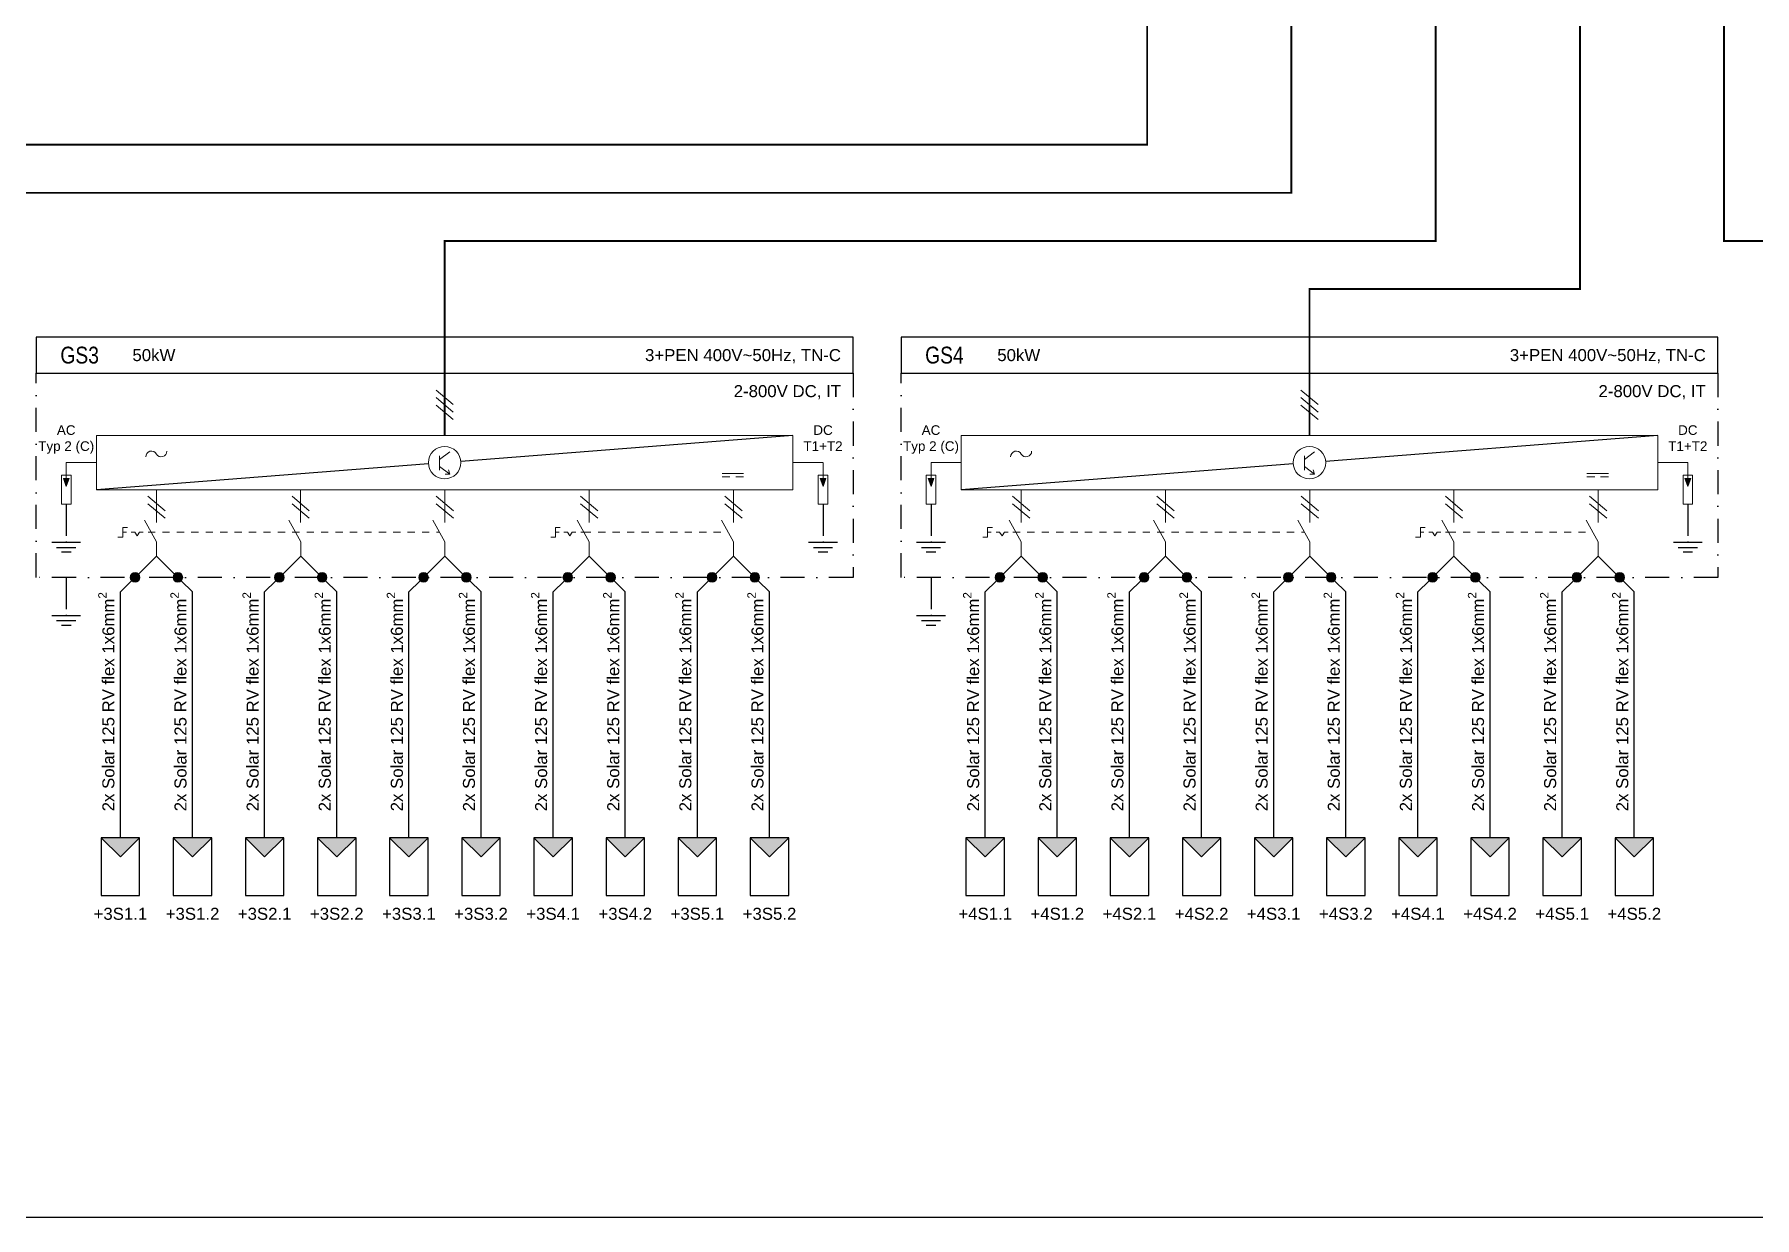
# Model space of a CAD drawing. Header units: millimetres. Extents: x -612 to 6794, y -5043 to 2163.
# Drawn here: x 2361.7 to 2719.4, y -195.7 to 50.4 of the extents above; entities that cross this region are included whole.
import ezdxf
from ezdxf.enums import TextEntityAlignment as Align

# ---------------------------------------------------------------- set-up
doc = ezdxf.new("R2010")
doc.units = ezdxf.units.MM
doc.header["$MEASUREMENT"] = 0
for name, pattern in [('EPL_DASH', [1, 0.5, -0.5]), ('EPL_DASHLONGDOT', [1, 0.66, -0.12, 0.1, -0.12]), ('ČERCHOVANÁ', [1, 0.5, -0.25, 0, -0.25])]:
    doc.linetypes.add(name, pattern=pattern)
for name, color, linetype in [('22kV', 34, 'Continuous'), ('400V', 7, 'Continuous'), ('EV-Káble', 7, 'Continuous'), ('Kable', 7, 'Continuous'), ('LEGRAND', 7, 'Continuous')]:
    doc.layers.add(name, color=color, linetype=linetype)
doc.layers.add('EPLAN100', color=7, linetype='Continuous', lineweight=50)
doc.layers.add('EPLAN305', color=7, linetype='EPL_DASH', lineweight=25)
doc.styles.get("Standard").update_dxf_attribs({"font": 'arial.ttf'})
doc.styles.add('styl2', font='ARIALN.TTF', dxfattribs={"width": 0.85})

msp = doc.modelspace()

# ---------------------------------------------------------------- hatches: boundary and pattern name
at = {"layer": 'EPLAN305', "linetype": 'Continuous', "ltscale": 4}
for points in [[(2375.54, -116.68), (2379.54, -120.68), (2383.54, -116.68)], [(2390.54, -116.68), (2394.54, -120.68), (2398.54, -116.68)], [(2405.54, -116.68), (2409.54, -120.68), (2413.54, -116.68)], [(2420.54, -116.68), (2424.54, -120.68), (2428.54, -116.68)], [(2435.54, -116.68), (2439.54, -120.68), (2443.54, -116.68)], [(2450.54, -116.68), (2454.54, -120.68), (2458.54, -116.68)], [(2465.54, -116.68), (2469.54, -120.68), (2473.54, -116.68)], [(2480.54, -116.68), (2484.54, -120.68), (2488.54, -116.68)], [(2495.54, -116.68), (2499.54, -120.68), (2503.54, -116.68)], [(2510.54, -116.68), (2514.54, -120.68), (2518.54, -116.68)], [(2555.4, -116.68), (2559.4, -120.68), (2563.4, -116.68)], [(2570.4, -116.68), (2574.4, -120.68), (2578.4, -116.68)], [(2585.4, -116.68), (2589.4, -120.68), (2593.4, -116.68)], [(2600.4, -116.68), (2604.4, -120.68), (2608.4, -116.68)], [(2615.4, -116.68), (2619.4, -120.68), (2623.4, -116.68)], [(2630.4, -116.68), (2634.4, -120.68), (2638.4, -116.68)], [(2645.4, -116.68), (2649.4, -120.68), (2653.4, -116.68)], [(2660.4, -116.68), (2664.4, -120.68), (2668.4, -116.68)], [(2675.4, -116.68), (2679.4, -120.68), (2683.4, -116.68)], [(2690.4, -116.68), (2694.4, -120.68), (2698.4, -116.68)]]:
    msp.add_hatch(color=230, dxfattribs=at).paths.add_polyline_path(points, flags=0)
at = {"layer": 'EV-Káble', "transparency": 33554687}
h = msp.add_hatch(color=1, dxfattribs=at)
h.dxf.hatch_style = 1
h.paths.add_polyline_path([(2383.59, -62.52, 1), (2381.59, -62.52)])
h = msp.add_hatch(color=7, dxfattribs=at)
h.dxf.hatch_style = 1
h.paths.add_polyline_path([(2381.59, -62.52, 1), (2383.59, -62.52)])
h = msp.add_hatch(color=1, dxfattribs=at)
h.dxf.hatch_style = 1
h.paths.add_polyline_path([(2392.49, -62.52, 1), (2390.49, -62.52)])
h = msp.add_hatch(color=7, dxfattribs=at)
h.dxf.hatch_style = 1
h.paths.add_polyline_path([(2390.49, -62.52, 1), (2392.49, -62.52)])
h = msp.add_hatch(color=1, dxfattribs=at)
h.dxf.hatch_style = 1
h.paths.add_polyline_path([(2413.59, -62.52, 1), (2411.59, -62.52)])
h = msp.add_hatch(color=7, dxfattribs=at)
h.dxf.hatch_style = 1
h.paths.add_polyline_path([(2411.59, -62.52, 1), (2413.59, -62.52)])
h = msp.add_hatch(color=1, dxfattribs=at)
h.dxf.hatch_style = 1
h.paths.add_polyline_path([(2422.49, -62.52, 1), (2420.49, -62.52)])
h = msp.add_hatch(color=7, dxfattribs=at)
h.dxf.hatch_style = 1
h.paths.add_polyline_path([(2420.49, -62.52, 1), (2422.49, -62.52)])
h = msp.add_hatch(color=1, dxfattribs=at)
h.dxf.hatch_style = 1
h.paths.add_polyline_path([(2443.59, -62.52, 1), (2441.59, -62.52)])
h = msp.add_hatch(color=7, dxfattribs=at)
h.dxf.hatch_style = 1
h.paths.add_polyline_path([(2441.59, -62.52, 1), (2443.59, -62.52)])
h = msp.add_hatch(color=1, dxfattribs=at)
h.dxf.hatch_style = 1
h.paths.add_polyline_path([(2452.49, -62.52, 1), (2450.49, -62.52)])
h = msp.add_hatch(color=7, dxfattribs=at)
h.dxf.hatch_style = 1
h.paths.add_polyline_path([(2450.49, -62.52, 1), (2452.49, -62.52)])
h = msp.add_hatch(color=1, dxfattribs=at)
h.dxf.hatch_style = 1
h.paths.add_polyline_path([(2473.59, -62.52, 1), (2471.59, -62.52)])
h = msp.add_hatch(color=7, dxfattribs=at)
h.dxf.hatch_style = 1
h.paths.add_polyline_path([(2471.59, -62.52, 1), (2473.59, -62.52)])
h = msp.add_hatch(color=1, dxfattribs=at)
h.dxf.hatch_style = 1
h.paths.add_polyline_path([(2482.49, -62.52, 1), (2480.49, -62.52)])
h = msp.add_hatch(color=7, dxfattribs=at)
h.dxf.hatch_style = 1
h.paths.add_polyline_path([(2480.49, -62.52, 1), (2482.49, -62.52)])
h = msp.add_hatch(color=1, dxfattribs=at)
h.dxf.hatch_style = 1
h.paths.add_polyline_path([(2503.59, -62.52, 1), (2501.59, -62.52)])
h = msp.add_hatch(color=7, dxfattribs=at)
h.dxf.hatch_style = 1
h.paths.add_polyline_path([(2501.59, -62.52, 1), (2503.59, -62.52)])
h = msp.add_hatch(color=1, dxfattribs=at)
h.dxf.hatch_style = 1
h.paths.add_polyline_path([(2512.49, -62.52, 1), (2510.49, -62.52)])
h = msp.add_hatch(color=7, dxfattribs=at)
h.dxf.hatch_style = 1
h.paths.add_polyline_path([(2510.49, -62.52, 1), (2512.49, -62.52)])
h = msp.add_hatch(color=1, dxfattribs=at)
h.dxf.hatch_style = 1
h.paths.add_polyline_path([(2563.45, -62.52, 1), (2561.45, -62.52)])
h = msp.add_hatch(color=7, dxfattribs=at)
h.dxf.hatch_style = 1
h.paths.add_polyline_path([(2561.45, -62.52, 1), (2563.45, -62.52)])
h = msp.add_hatch(color=1, dxfattribs=at)
h.dxf.hatch_style = 1
h.paths.add_polyline_path([(2572.35, -62.52, 1), (2570.35, -62.52)])
h = msp.add_hatch(color=7, dxfattribs=at)
h.dxf.hatch_style = 1
h.paths.add_polyline_path([(2570.35, -62.52, 1), (2572.35, -62.52)])
h = msp.add_hatch(color=1, dxfattribs=at)
h.dxf.hatch_style = 1
h.paths.add_polyline_path([(2593.45, -62.52, 1), (2591.45, -62.52)])
h = msp.add_hatch(color=7, dxfattribs=at)
h.dxf.hatch_style = 1
h.paths.add_polyline_path([(2591.45, -62.52, 1), (2593.45, -62.52)])
h = msp.add_hatch(color=1, dxfattribs=at)
h.dxf.hatch_style = 1
h.paths.add_polyline_path([(2602.35, -62.52, 1), (2600.35, -62.52)])
h = msp.add_hatch(color=7, dxfattribs=at)
h.dxf.hatch_style = 1
h.paths.add_polyline_path([(2600.35, -62.52, 1), (2602.35, -62.52)])
h = msp.add_hatch(color=1, dxfattribs=at)
h.dxf.hatch_style = 1
h.paths.add_polyline_path([(2623.45, -62.52, 1), (2621.45, -62.52)])
h = msp.add_hatch(color=7, dxfattribs=at)
h.dxf.hatch_style = 1
h.paths.add_polyline_path([(2621.45, -62.52, 1), (2623.45, -62.52)])
h = msp.add_hatch(color=1, dxfattribs=at)
h.dxf.hatch_style = 1
h.paths.add_polyline_path([(2632.35, -62.52, 1), (2630.35, -62.52)])
h = msp.add_hatch(color=7, dxfattribs=at)
h.dxf.hatch_style = 1
h.paths.add_polyline_path([(2630.35, -62.52, 1), (2632.35, -62.52)])
h = msp.add_hatch(color=1, dxfattribs=at)
h.dxf.hatch_style = 1
h.paths.add_polyline_path([(2653.45, -62.52, 1), (2651.45, -62.52)])
h = msp.add_hatch(color=7, dxfattribs=at)
h.dxf.hatch_style = 1
h.paths.add_polyline_path([(2651.45, -62.52, 1), (2653.45, -62.52)])
h = msp.add_hatch(color=1, dxfattribs=at)
h.dxf.hatch_style = 1
h.paths.add_polyline_path([(2662.35, -62.52, 1), (2660.35, -62.52)])
h = msp.add_hatch(color=7, dxfattribs=at)
h.dxf.hatch_style = 1
h.paths.add_polyline_path([(2660.35, -62.52, 1), (2662.35, -62.52)])
h = msp.add_hatch(color=1, dxfattribs=at)
h.dxf.hatch_style = 1
h.paths.add_polyline_path([(2683.45, -62.52, 1), (2681.45, -62.52)])
h = msp.add_hatch(color=7, dxfattribs=at)
h.dxf.hatch_style = 1
h.paths.add_polyline_path([(2681.45, -62.52, 1), (2683.45, -62.52)])
h = msp.add_hatch(color=1, dxfattribs=at)
h.dxf.hatch_style = 1
h.paths.add_polyline_path([(2692.35, -62.52, 1), (2690.35, -62.52)])
h = msp.add_hatch(color=7, dxfattribs=at)
h.dxf.hatch_style = 1
h.paths.add_polyline_path([(2690.35, -62.52, 1), (2692.35, -62.52)])
at = {"layer": 'LEGRAND', "lineweight": 13}
for points in [[(2367.67, -41.94), (2368.87, -41.94), (2368.27, -43.64)], [(2525.07, -41.94), (2526.27, -41.94), (2525.67, -43.64)], [(2547.53, -41.94), (2548.73, -41.94), (2548.13, -43.64)], [(2704.93, -41.94), (2706.13, -41.94), (2705.53, -43.64)]]:
    msp.add_hatch(color=256, dxfattribs=at).paths.add_polyline_path(points, flags=0)

# ---------------------------------------------------------------- linework, layer by layer
for p, q in [((2519.41, -33.04), (2450.34, -38.4)), ((2699.27, -33.04), (2630.2, -38.4)), ((2443.61, -38.92), (2374.54, -44.29)), ((2623.47, -38.92), (2554.4, -44.29))]:
    msp.add_line(p, q)
at = {"lineweight": 13}
for p, q in [((2368.28, -38.66), (2374.53, -38.66)), ((2525.66, -38.66), (2519.41, -38.66)), ((2548.14, -38.66), (2554.4, -38.66)), ((2705.52, -38.66), (2699.27, -38.66))]:
    msp.add_line(p, q, dxfattribs=at)
at = {"linetype": 'EPL_DASH', "lineweight": 13, "ltscale": 3}
for p, q in [((2385.28, -53.14), (2445.79, -53.14)), ((2475.91, -53.14), (2505.93, -53.14)), ((2565.15, -53.14), (2625.65, -53.14)), ((2655.78, -53.14), (2685.79, -53.14))]:
    msp.add_line(p, q, dxfattribs=at)
msp.add_lwpolyline([(1762.94, 296.6), (2972.08, 296.6), (2972.08, -195.72), (1762.94, -195.72)], close=True)
at = {"layer": '22kV', "color": 0, "linetype": 'ČERCHOVANÁ', "ltscale": 10}
for points in [[(2362.05, -20.03), (2531.91, -20.03), (2531.91, -62.52), (2362.05, -62.52)], [(2541.91, -20.03), (2711.77, -20.03), (2711.77, -62.52), (2541.91, -62.52)]]:
    msp.add_lwpolyline(points, close=True, dxfattribs=at)
at = {"layer": '400V', "lineweight": 13}
for p, q in [((2445.18, -23.57), (2448.77, -26.59)), ((2625.04, -23.57), (2628.63, -26.59)), ((2445.18, -25.13), (2448.77, -28.15)), ((2445.18, -26.7), (2448.77, -29.71)), ((2625.04, -25.13), (2628.63, -28.15)), ((2625.04, -26.7), (2628.63, -29.71))]:
    msp.add_line(p, q, dxfattribs=at)
at = {"layer": '400V', "linetype": 'Continuous', "lineweight": 13, "ltscale": 4}
for p, q in [((2448.02, -36.41), (2445.92, -37.99)), ((2445.92, -37.24), (2445.92, -40.24)), ((2627.89, -36.41), (2625.79, -37.99)), ((2625.79, -37.24), (2625.79, -40.24)), ((2448.02, -41.06), (2445.92, -39.49)), ((2448.02, -41.06), (2447.08, -41.04)), ((2448.02, -41.06), (2447.78, -40.16)), ((2504.66, -40.89), (2509.16, -40.89)), ((2504.66, -41.64), (2506.31, -41.64)), ((2509.16, -41.64), (2507.51, -41.64)), ((2627.89, -41.06), (2625.79, -39.49)), ((2627.88, -41.06), (2626.95, -41.04)), ((2627.88, -41.06), (2627.64, -40.16)), ((2684.52, -40.89), (2689.02, -40.89)), ((2684.52, -41.64), (2686.17, -41.64)), ((2689.02, -41.64), (2687.37, -41.64))]:
    msp.add_line(p, q, dxfattribs=at)
at = {"layer": '400V', "color": 1, "lineweight": 13}
for p, q in [((2385.24, -45.66), (2388.83, -48.67)), ((2415.24, -45.66), (2418.83, -48.67)), ((2445.24, -45.66), (2448.83, -48.67)), ((2475.24, -45.66), (2478.83, -48.67)), ((2505.24, -45.66), (2508.83, -48.67)), ((2565.1, -45.66), (2568.69, -48.67)), ((2595.1, -45.66), (2598.69, -48.67)), ((2625.1, -45.66), (2628.69, -48.67)), ((2655.1, -45.66), (2658.69, -48.67)), ((2685.1, -45.66), (2688.69, -48.67)), ((2385.24, -47.22), (2388.83, -50.24)), ((2415.24, -47.22), (2418.83, -50.24)), ((2445.24, -47.22), (2448.83, -50.24)), ((2475.24, -47.22), (2478.83, -50.24)), ((2505.24, -47.22), (2508.83, -50.24)), ((2565.1, -47.22), (2568.69, -50.24)), ((2595.1, -47.22), (2598.69, -50.24)), ((2625.1, -47.22), (2628.69, -50.24)), ((2655.1, -47.22), (2658.69, -50.24)), ((2685.1, -47.22), (2688.69, -50.24))]:
    msp.add_line(p, q, dxfattribs=at)
at = {"layer": '400V', "color": 1, "linetype": 'Continuous', "lineweight": 13}
for p, q in [((2387.03, -44.29), (2387.03, -51.14)), ((2417.03, -44.29), (2417.03, -51.14)), ((2447.03, -44.29), (2447.03, -51.14)), ((2477.03, -44.29), (2477.03, -51.14)), ((2507.03, -44.29), (2507.03, -51.14)), ((2566.9, -44.29), (2566.9, -51.14)), ((2596.9, -44.29), (2596.9, -51.14)), ((2626.9, -44.29), (2626.9, -51.14)), ((2656.9, -44.29), (2656.9, -51.14)), ((2686.9, -44.29), (2686.9, -51.14))]:
    msp.add_line(p, q, dxfattribs=at)
at = {"layer": '400V', "color": 1, "linetype": 'Continuous', "lineweight": 13, "ltscale": 4}
for p, q in [((2380.03, -52.14), (2380.03, -54.14)), ((2380.03, -52.14), (2381.03, -52.14)), ((2380.03, -53.14), (2380.78, -53.14)), ((2381.78, -53.14), (2382.53, -53.14)), ((2383.03, -53.89), (2382.53, -53.14)), ((2383.53, -53.14), (2383.03, -53.89)), ((2383.53, -53.14), (2384.28, -53.14)), ((2387.04, -55.14), (2384.54, -50.64)), ((2385.28, -53.14), (2385.91, -53.14)), ((2417.04, -55.14), (2414.54, -50.64)), ((2447.04, -55.14), (2444.54, -50.64)), ((2470.03, -52.14), (2470.03, -54.14)), ((2470.03, -52.14), (2471.03, -52.14)), ((2470.03, -53.14), (2470.78, -53.14)), ((2471.78, -53.14), (2472.53, -53.14)), ((2473.03, -53.89), (2472.53, -53.14)), ((2473.53, -53.14), (2473.03, -53.89)), ((2473.53, -53.14), (2474.28, -53.14)), ((2477.04, -55.14), (2474.54, -50.64)), ((2475.28, -53.14), (2475.91, -53.14)), ((2507.04, -55.14), (2504.54, -50.64)), ((2559.9, -52.14), (2559.9, -54.14)), ((2559.9, -52.14), (2560.9, -52.14)), ((2559.9, -53.14), (2560.65, -53.14)), ((2561.65, -53.14), (2562.4, -53.14)), ((2562.9, -53.89), (2562.4, -53.14)), ((2563.4, -53.14), (2562.9, -53.89)), ((2563.4, -53.14), (2564.15, -53.14)), ((2566.9, -55.14), (2564.4, -50.64)), ((2565.15, -53.14), (2565.78, -53.14)), ((2596.9, -55.14), (2594.4, -50.64)), ((2626.9, -55.14), (2624.4, -50.64)), ((2649.9, -52.14), (2649.9, -54.14)), ((2649.9, -52.14), (2650.9, -52.14)), ((2649.9, -53.14), (2650.65, -53.14)), ((2651.65, -53.14), (2652.4, -53.14)), ((2652.9, -53.89), (2652.4, -53.14)), ((2653.4, -53.14), (2652.9, -53.89)), ((2653.4, -53.14), (2654.15, -53.14)), ((2656.9, -55.14), (2654.4, -50.64)), ((2655.15, -53.14), (2655.78, -53.14)), ((2686.9, -55.14), (2684.4, -50.64)), ((2379.03, -54.14), (2380.03, -54.14)), ((2387.04, -58.14), (2387.04, -55.14)), ((2417.04, -58.14), (2417.04, -55.14)), ((2447.04, -58.14), (2447.04, -55.14)), ((2469.03, -54.14), (2470.03, -54.14)), ((2477.04, -58.14), (2477.04, -55.14)), ((2507.04, -58.14), (2507.04, -55.14)), ((2558.9, -54.14), (2559.9, -54.14)), ((2566.9, -58.14), (2566.9, -55.14)), ((2596.9, -58.14), (2596.9, -55.14)), ((2626.9, -58.14), (2626.9, -55.14)), ((2648.9, -54.14), (2649.9, -54.14)), ((2656.9, -58.14), (2656.9, -55.14)), ((2686.9, -58.14), (2686.9, -55.14))]:
    msp.add_line(p, q, dxfattribs=at)
at = {"layer": '400V', "const_width": 0.4, "flags": 128}
for points in [[(2087.25, -33.04), (2087.26, 27.48), (2593.08, 27.48), (2593.08, 215.03)], [(2623.08, 215.03), (2623.08, 17.48), (2267.12, 17.48), (2267.12, -33.04)], [(2653.08, 215.02), (2653.08, 7.47), (2446.98, 7.47), (2446.98, -33.04)], [(2626.84, -33.04), (2626.84, -2.53), (2683.08, -2.53), (2683.08, 215.03)], [(2713.07, 215), (2713.07, 7.47), (2806.7, 7.47), (2806.7, -33.04)]]:
    msp.add_lwpolyline(points, dxfattribs=at)
at = {"layer": '400V', "color": 230, "ltscale": 5}
for points in [[(2362.05, -20.03), (2531.91, -20.03), (2531.91, -12.53), (2362.05, -12.53)], [(2541.91, -20.03), (2711.77, -20.03), (2711.77, -12.53), (2541.91, -12.53)]]:
    msp.add_lwpolyline(points, close=True, dxfattribs=at)
at = {"layer": '400V', "linetype": 'Continuous', "lineweight": 13, "ltscale": 4}
for points in [[(2374.54, -44.29), (2519.41, -44.29), (2519.41, -33.04), (2374.54, -33.04)], [(2554.4, -44.29), (2699.27, -44.29), (2699.27, -33.04), (2554.4, -33.04)]]:
    msp.add_lwpolyline(points, close=True, dxfattribs=at)
at = {"layer": '400V', "color": 1, "linetype": 'Continuous', "lineweight": 25, "ltscale": 4}
for points in [[(2383.29, -61.83), (2387.04, -58.14)], [(2390.79, -61.83), (2387.04, -58.14)], [(2413.29, -61.83), (2417.04, -58.14)], [(2420.79, -61.83), (2417.04, -58.14)], [(2443.29, -61.83), (2447.04, -58.14)], [(2450.79, -61.83), (2447.04, -58.14)], [(2473.29, -61.83), (2477.04, -58.14)], [(2480.79, -61.83), (2477.04, -58.14)], [(2503.29, -61.83), (2507.04, -58.14)], [(2510.79, -61.83), (2507.04, -58.14)], [(2563.15, -61.83), (2566.9, -58.14)], [(2570.65, -61.83), (2566.9, -58.14)], [(2593.15, -61.83), (2596.9, -58.14)], [(2600.65, -61.83), (2596.9, -58.14)], [(2623.15, -61.83), (2626.9, -58.14)], [(2630.65, -61.83), (2626.9, -58.14)], [(2653.15, -61.83), (2656.9, -58.14)], [(2660.65, -61.83), (2656.9, -58.14)], [(2683.15, -61.83), (2686.9, -58.14)], [(2690.65, -61.83), (2686.9, -58.14)], [(2379.54, -116.68), (2379.54, -65.52), (2381.88, -63.22)], [(2394.54, -116.68), (2394.54, -65.52), (2392.2, -63.22)], [(2409.54, -116.68), (2409.54, -65.52), (2411.88, -63.22)], [(2424.54, -116.68), (2424.54, -65.52), (2422.2, -63.22)], [(2439.54, -116.68), (2439.54, -65.52), (2441.88, -63.22)], [(2454.54, -116.68), (2454.54, -65.52), (2452.2, -63.22)], [(2469.54, -116.68), (2469.54, -65.52), (2471.88, -63.22)], [(2484.54, -116.68), (2484.54, -65.52), (2482.2, -63.22)], [(2499.54, -116.68), (2499.54, -65.52), (2501.88, -63.22)], [(2514.54, -116.68), (2514.54, -65.52), (2512.2, -63.22)], [(2559.4, -116.68), (2559.4, -65.52), (2561.74, -63.22)], [(2574.4, -116.68), (2574.4, -65.52), (2572.06, -63.22)], [(2589.4, -116.68), (2589.4, -65.52), (2591.74, -63.22)], [(2604.4, -116.68), (2604.4, -65.52), (2602.06, -63.22)], [(2619.4, -116.68), (2619.4, -65.52), (2621.74, -63.22)], [(2634.4, -116.68), (2634.4, -65.52), (2632.06, -63.22)], [(2649.4, -116.68), (2649.4, -65.52), (2651.74, -63.22)], [(2664.4, -116.68), (2664.4, -65.52), (2662.06, -63.22)], [(2679.4, -116.68), (2679.4, -65.52), (2681.74, -63.22)], [(2694.4, -116.68), (2694.4, -65.52), (2692.06, -63.22)]]:
    msp.add_lwpolyline(points, dxfattribs=at)
at = {"layer": '400V', "linetype": 'Continuous', "lineweight": 13, "ltscale": 4}
for centre in [(2446.97, -38.66), (2626.84, -38.66)]:
    msp.add_circle(centre, 3.38, dxfattribs=at)
for centre, radius, start, end in [((2386, -37.46), 1.2, 30, 180), ((2388.04, -36.28), 1.16, 210, 0), ((2565.86, -37.46), 1.2, 30, 180), ((2567.9, -36.28), 1.16, 210, 0)]:
    msp.add_arc(centre, radius, start, end, dxfattribs=at)
at = {"layer": 'EPLAN100', "color": 94, "linetype": 'EPL_DASHLONGDOT', "lineweight": 30, "ltscale": 10, "true_color": 0x00a800}
for p, q in [((2368.27, -47.29), (2368.27, -55.29)), ((2525.67, -47.29), (2525.67, -55.29)), ((2548.13, -47.29), (2548.13, -55.29)), ((2705.53, -47.29), (2705.53, -55.29)), ((2371.27, -55.29), (2365.27, -55.29)), ((2366.27, -56.29), (2370.27, -56.29)), ((2528.67, -55.29), (2522.67, -55.29)), ((2523.67, -56.29), (2527.67, -56.29)), ((2551.13, -55.29), (2545.13, -55.29)), ((2546.13, -56.29), (2550.13, -56.29)), ((2708.53, -55.29), (2702.53, -55.29)), ((2703.53, -56.29), (2707.53, -56.29)), ((2369.27, -57.29), (2367.27, -57.29)), ((2526.67, -57.29), (2524.67, -57.29)), ((2549.13, -57.29), (2547.13, -57.29)), ((2706.53, -57.29), (2704.53, -57.29)), ((2368.27, -62.52), (2368.27, -70.52)), ((2548.13, -62.52), (2548.13, -70.52)), ((2371.27, -70.52), (2365.27, -70.52)), ((2366.27, -71.52), (2370.27, -71.52)), ((2551.13, -70.52), (2545.13, -70.52)), ((2546.13, -71.52), (2550.13, -71.52)), ((2369.27, -72.52), (2367.27, -72.52)), ((2549.13, -72.52), (2547.13, -72.52))]:
    msp.add_line(p, q, dxfattribs=at)
at = {"layer": 'EPLAN305', "color": 230, "linetype": 'Continuous', "ltscale": 4}
for points in [[(2375.54, -116.68), (2379.54, -120.68), (2383.54, -116.68)], [(2375.54, -128.68), (2383.54, -128.68), (2383.54, -116.68), (2375.54, -116.68)], [(2390.54, -116.68), (2394.54, -120.68), (2398.54, -116.68)], [(2390.54, -128.68), (2398.54, -128.68), (2398.54, -116.68), (2390.54, -116.68)], [(2405.54, -116.68), (2409.54, -120.68), (2413.54, -116.68)], [(2405.54, -128.68), (2413.54, -128.68), (2413.54, -116.68), (2405.54, -116.68)], [(2420.54, -116.68), (2424.54, -120.68), (2428.54, -116.68)], [(2420.54, -128.68), (2428.54, -128.68), (2428.54, -116.68), (2420.54, -116.68)], [(2435.54, -116.68), (2439.54, -120.68), (2443.54, -116.68)], [(2435.54, -128.68), (2443.54, -128.68), (2443.54, -116.68), (2435.54, -116.68)], [(2450.54, -116.68), (2454.54, -120.68), (2458.54, -116.68)], [(2450.54, -128.68), (2458.54, -128.68), (2458.54, -116.68), (2450.54, -116.68)], [(2465.54, -116.68), (2469.54, -120.68), (2473.54, -116.68)], [(2465.54, -128.68), (2473.54, -128.68), (2473.54, -116.68), (2465.54, -116.68)], [(2480.54, -116.68), (2484.54, -120.68), (2488.54, -116.68)], [(2480.54, -128.68), (2488.54, -128.68), (2488.54, -116.68), (2480.54, -116.68)], [(2495.54, -116.68), (2499.54, -120.68), (2503.54, -116.68)], [(2495.54, -128.68), (2503.54, -128.68), (2503.54, -116.68), (2495.54, -116.68)], [(2510.54, -116.68), (2514.54, -120.68), (2518.54, -116.68)], [(2510.54, -128.68), (2518.54, -128.68), (2518.54, -116.68), (2510.54, -116.68)], [(2555.4, -116.68), (2559.4, -120.68), (2563.4, -116.68)], [(2555.4, -128.68), (2563.4, -128.68), (2563.4, -116.68), (2555.4, -116.68)], [(2570.4, -116.68), (2574.4, -120.68), (2578.4, -116.68)], [(2570.4, -128.68), (2578.4, -128.68), (2578.4, -116.68), (2570.4, -116.68)], [(2585.4, -116.68), (2589.4, -120.68), (2593.4, -116.68)], [(2585.4, -128.68), (2593.4, -128.68), (2593.4, -116.68), (2585.4, -116.68)], [(2600.4, -116.68), (2604.4, -120.68), (2608.4, -116.68)], [(2600.4, -128.68), (2608.4, -128.68), (2608.4, -116.68), (2600.4, -116.68)], [(2615.4, -116.68), (2619.4, -120.68), (2623.4, -116.68)], [(2615.4, -128.68), (2623.4, -128.68), (2623.4, -116.68), (2615.4, -116.68)], [(2630.4, -116.68), (2634.4, -120.68), (2638.4, -116.68)], [(2630.4, -128.68), (2638.4, -128.68), (2638.4, -116.68), (2630.4, -116.68)], [(2645.4, -116.68), (2649.4, -120.68), (2653.4, -116.68)], [(2645.4, -128.68), (2653.4, -128.68), (2653.4, -116.68), (2645.4, -116.68)], [(2660.4, -116.68), (2664.4, -120.68), (2668.4, -116.68)], [(2660.4, -128.68), (2668.4, -128.68), (2668.4, -116.68), (2660.4, -116.68)], [(2675.4, -116.68), (2679.4, -120.68), (2683.4, -116.68)], [(2675.4, -128.68), (2683.4, -128.68), (2683.4, -116.68), (2675.4, -116.68)], [(2690.4, -116.68), (2694.4, -120.68), (2698.4, -116.68)], [(2690.4, -128.68), (2698.4, -128.68), (2698.4, -116.68), (2690.4, -116.68)]]:
    msp.add_lwpolyline(points, close=True, dxfattribs=at)
at = {"layer": 'EV-Káble', "color": 1, "lineweight": 13}
for p, q in [((2383.59, -62.52), (2381.59, -62.52)), ((2392.49, -62.52), (2390.49, -62.52)), ((2413.59, -62.52), (2411.59, -62.52)), ((2422.49, -62.52), (2420.49, -62.52)), ((2443.59, -62.52), (2441.59, -62.52)), ((2452.49, -62.52), (2450.49, -62.52)), ((2473.59, -62.52), (2471.59, -62.52)), ((2482.49, -62.52), (2480.49, -62.52)), ((2503.59, -62.52), (2501.59, -62.52)), ((2512.49, -62.52), (2510.49, -62.52)), ((2563.45, -62.52), (2561.45, -62.52)), ((2572.35, -62.52), (2570.35, -62.52)), ((2593.45, -62.52), (2591.45, -62.52)), ((2602.35, -62.52), (2600.35, -62.52)), ((2623.45, -62.52), (2621.45, -62.52)), ((2632.35, -62.52), (2630.35, -62.52)), ((2653.45, -62.52), (2651.45, -62.52)), ((2662.35, -62.52), (2660.35, -62.52)), ((2683.45, -62.52), (2681.45, -62.52)), ((2692.35, -62.52), (2690.35, -62.52))]:
    msp.add_line(p, q, dxfattribs=at)
at = {"layer": 'LEGRAND', "lineweight": 13}
for p, q in [((2368.28, -38.66), (2368.27, -42.13)), ((2525.67, -38.66), (2525.67, -42.13)), ((2548.14, -38.66), (2548.13, -42.13)), ((2705.53, -38.66), (2705.53, -42.13))]:
    msp.add_line(p, q, dxfattribs=at)
for points in [[(2367.27, -47.29), (2369.27, -47.29), (2369.27, -41.29), (2367.27, -41.29)], [(2367.67, -41.94), (2368.87, -41.94), (2368.27, -43.64)], [(2524.67, -47.29), (2526.67, -47.29), (2526.67, -41.29), (2524.67, -41.29)], [(2525.07, -41.94), (2526.27, -41.94), (2525.67, -43.64)], [(2547.13, -47.29), (2549.13, -47.29), (2549.13, -41.29), (2547.13, -41.29)], [(2547.53, -41.94), (2548.73, -41.94), (2548.13, -43.64)], [(2704.53, -47.29), (2706.53, -47.29), (2706.53, -41.29), (2704.53, -41.29)], [(2704.93, -41.94), (2706.13, -41.94), (2705.53, -43.64)]]:
    msp.add_lwpolyline(points, close=True, dxfattribs=at)
at = {"layer": 'LEGRAND', "color": 1, "lineweight": 13}
for centre in [(2382.59, -62.52), (2391.49, -62.52), (2412.59, -62.52), (2421.49, -62.52), (2442.59, -62.52), (2451.49, -62.52), (2472.59, -62.52), (2481.49, -62.52), (2502.59, -62.52), (2511.49, -62.52), (2562.45, -62.52), (2571.35, -62.52), (2592.45, -62.52), (2601.35, -62.52), (2622.45, -62.52), (2631.35, -62.52), (2652.45, -62.52), (2661.35, -62.52), (2682.45, -62.52), (2691.35, -62.52)]:
    msp.add_circle(centre, 1, dxfattribs=at)

# ---------------------------------------------------------------- texts
at = {"layer": '22kV', "color": 230, "style": 'styl2'}
for s, p in [('GS3', (2367.05, -16.28)), ('GS4', (2546.91, -16.28))]:
    msp.add_text(s, height=3.5, dxfattribs=at).set_placement(p, align=Align.MIDDLE_LEFT)
at = {"layer": '400V', "color": 251, "lineweight": 13}
for s, p in [('50kW', (2390.97, -16.28)), ('3+PEN 400V~50Hz, TN-C', (2529.41, -16.28)), ('50kW', (2570.84, -16.28)), ('3+PEN 400V~50Hz, TN-C', (2709.27, -16.28)), ('2-800V DC, IT', (2529.41, -23.78)), ('2-800V DC, IT', (2709.27, -23.78))]:
    msp.add_text(s, height=2.5, dxfattribs=at).set_placement(p, align=Align.MIDDLE_RIGHT)
at = {"layer": '400V', "linetype": 'Continuous', "char_height": 2, "width": 13.7015, "attachment_point": 2}
for s, insert in [('\\pxqc;AC\\PTyp 2 (C)', (2368.27, -30.88)), ('\\pxqc;DC\\PT1+T2', (2525.67, -30.88)), ('\\pxqc;AC\\PTyp 2 (C)', (2548.13, -30.88)), ('\\pxqc;DC\\PT1+T2', (2705.53, -30.88))]:
    msp.add_mtext(s, dxfattribs=dict(at, insert=insert))
at = {"layer": '400V', "color": 230, "linetype": 'Continuous', "char_height": 2, "width": 13.7015, "attachment_point": 2}
for s, insert in [('\\pxqc;{\\H1.25x;+3S1.1}', (2379.54, -131.26)), ('\\pxqc;{\\H1.25x;+3S1.2}', (2394.54, -131.26)), ('\\pxqc;{\\H1.25x;+3S2.1}', (2409.54, -131.26)), ('\\pxqc;{\\H1.25x;+3S2.2}', (2424.54, -131.26)), ('\\pxqc;{\\H1.25x;+3S3.1}', (2439.54, -131.26)), ('\\pxqc;{\\H1.25x;+3S3.2}', (2454.54, -131.26)), ('\\pxqc;{\\H1.25x;+3S4.1}', (2469.54, -131.26)), ('\\pxqc;{\\H1.25x;+3S4.2}', (2484.54, -131.26)), ('{\\H1.25x;+3S5.1}', (2499.54, -131.26)), ('\\pxqc;{\\H1.25x;+3S5.2}', (2514.54, -131.26)), ('\\pxqc;{\\H1.25x;+4S1.1}', (2559.4, -131.26)), ('\\pxqc;{\\H1.25x;+4S1.2}', (2574.4, -131.26)), ('\\pxqc;{\\H1.25x;+4S2.1}', (2589.4, -131.26)), ('\\pxqc;{\\H1.25x;+4S2.2}', (2604.4, -131.26)), ('\\pxqc;{\\H1.25x;+4S3.1}', (2619.4, -131.26)), ('\\pxqc;{\\H1.25x;+4S3.2}', (2634.4, -131.26)), ('\\pxqc;{\\H1.25x;+4S4.1}', (2649.4, -131.26)), ('\\pxqc;{\\H1.25x;+4S4.2}', (2664.4, -131.26)), ('{\\H1.25x;+4S5.1}', (2679.4, -131.26)), ('\\pxqc;{\\H1.25x;+4S5.2}', (2694.4, -131.26))]:
    msp.add_mtext(s, dxfattribs=dict(at, insert=insert))
at = {"layer": 'Kable', "linetype": 'Continuous', "char_height": 2.5, "width": 58.5987, "attachment_point": 8, "rotation": 90}
for insert in [(2378.32, -88.39), (2393.32, -88.39), (2408.32, -88.39), (2423.32, -88.39), (2438.32, -88.39), (2453.32, -88.39), (2468.32, -88.39), (2483.32, -88.39), (2498.32, -88.39), (2513.32, -88.39), (2558.18, -88.39), (2573.18, -88.39), (2588.18, -88.39), (2603.18, -88.39), (2618.18, -88.39), (2633.18, -88.39), (2648.18, -88.39), (2663.18, -88.39), (2678.18, -88.39), (2693.18, -88.39)]:
    msp.add_mtext('\\A1;2x Solar 125 RV flex 1x6mm{\\H0.7x;\\S2^ ;}', dxfattribs=dict(at, insert=insert))

doc.saveas('drawing.dxf')
